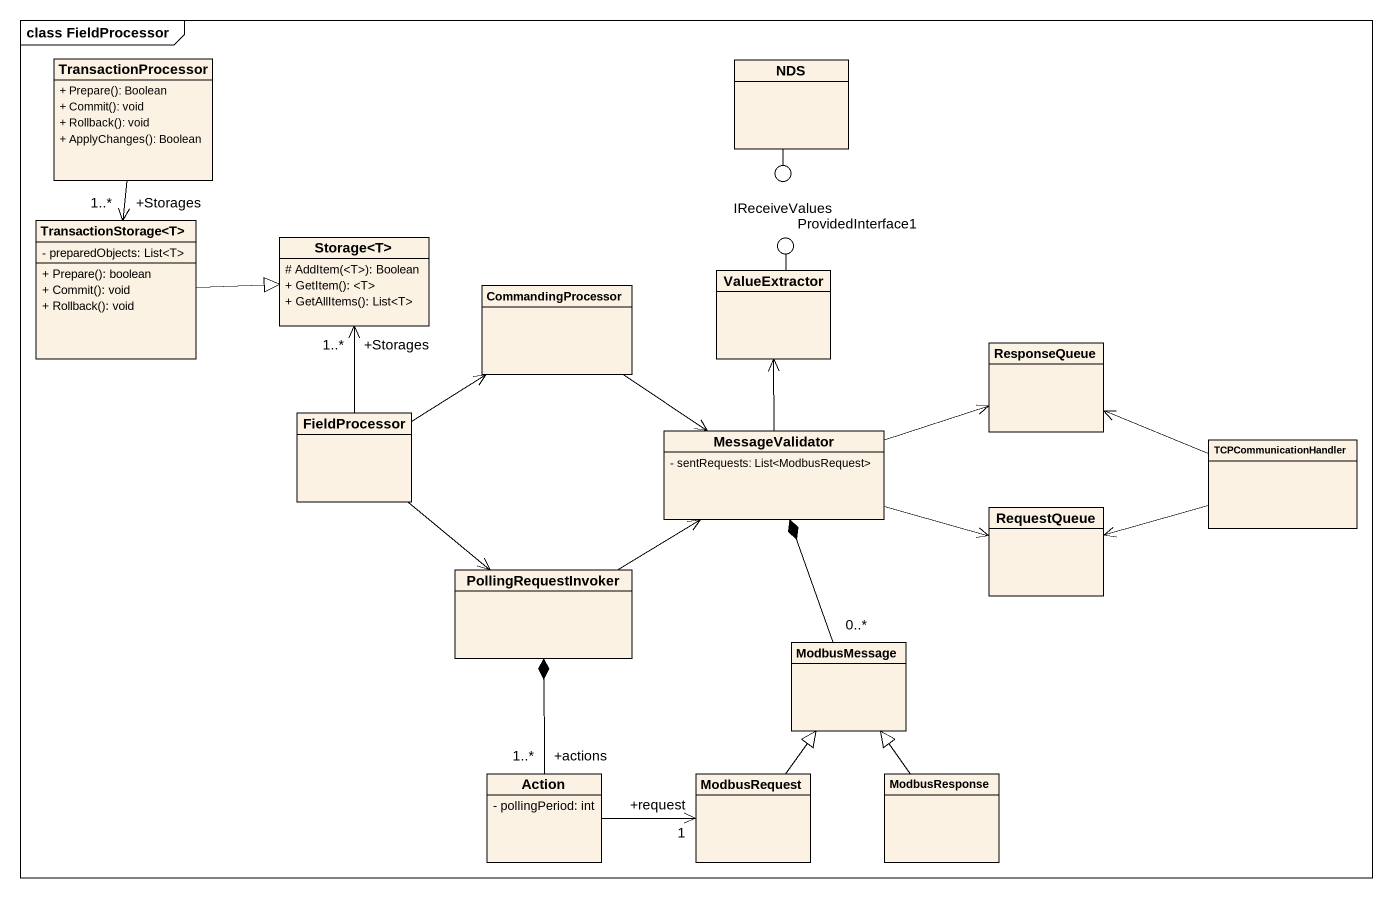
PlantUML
@startuml
mainframe class FieldProcessor
allowmixing
hide circle
hide empty members
skinparam classAttributeIconSize 0
class TransactionProcessor {
  + Prepare(): Boolean
  + Commit(): void
  + Rollback(): void
  + ApplyChanges(): Boolean
}
class NDS
() IReceiveValues
class "TransactionStorage<T>" as TransactionStorage_T {
  - preparedObjects: List<T>
  + Prepare(): boolean
  + Commit(): void
  + Rollback(): void
}
class "Storage<T>" as Storage_T {
  # AddItem(<T>): Boolean
  + GetItem(): <T>
  + GetAllItems(): List<T>
}
class ValueExtractor
() ProvidedInterface1
class CommandingProcessor
class ResponseQueue
class FieldProcessor
class MessageValidator {
  - sentRequests: List<ModbusRequest>
}
class TCPCommunicationHandler
class RequestQueue
class PollingRequestInvoker
class ModbusMessage
class "Action" as Action_ {
  - pollingPeriod: int
}
class ModbusRequest
class ModbusResponse
NDS -- IReceiveValues
ValueExtractor -up- ProvidedInterface1
TransactionProcessor --> "+Storages\n1..*" TransactionStorage_T
TransactionStorage_T -right-|> Storage_T
Storage_T "+Storages\n1..*" <-- FieldProcessor
CommandingProcessor --> MessageValidator
FieldProcessor -up-> CommandingProcessor
FieldProcessor --> PollingRequestInvoker
MessageValidator -up-> ValueExtractor
MessageValidator -right-> ResponseQueue
MessageValidator -right-> RequestQueue
TCPCommunicationHandler -left-> ResponseQueue
TCPCommunicationHandler -left-> RequestQueue
PollingRequestInvoker -up-> MessageValidator
PollingRequestInvoker *-- "+actions\n1..*" Action_
ModbusMessage "0..*" -up-* MessageValidator
Action_ -right-> "+request\n1" ModbusRequest
ModbusRequest -up-|> ModbusMessage
ModbusResponse -up-|> ModbusMessage
@enduml
